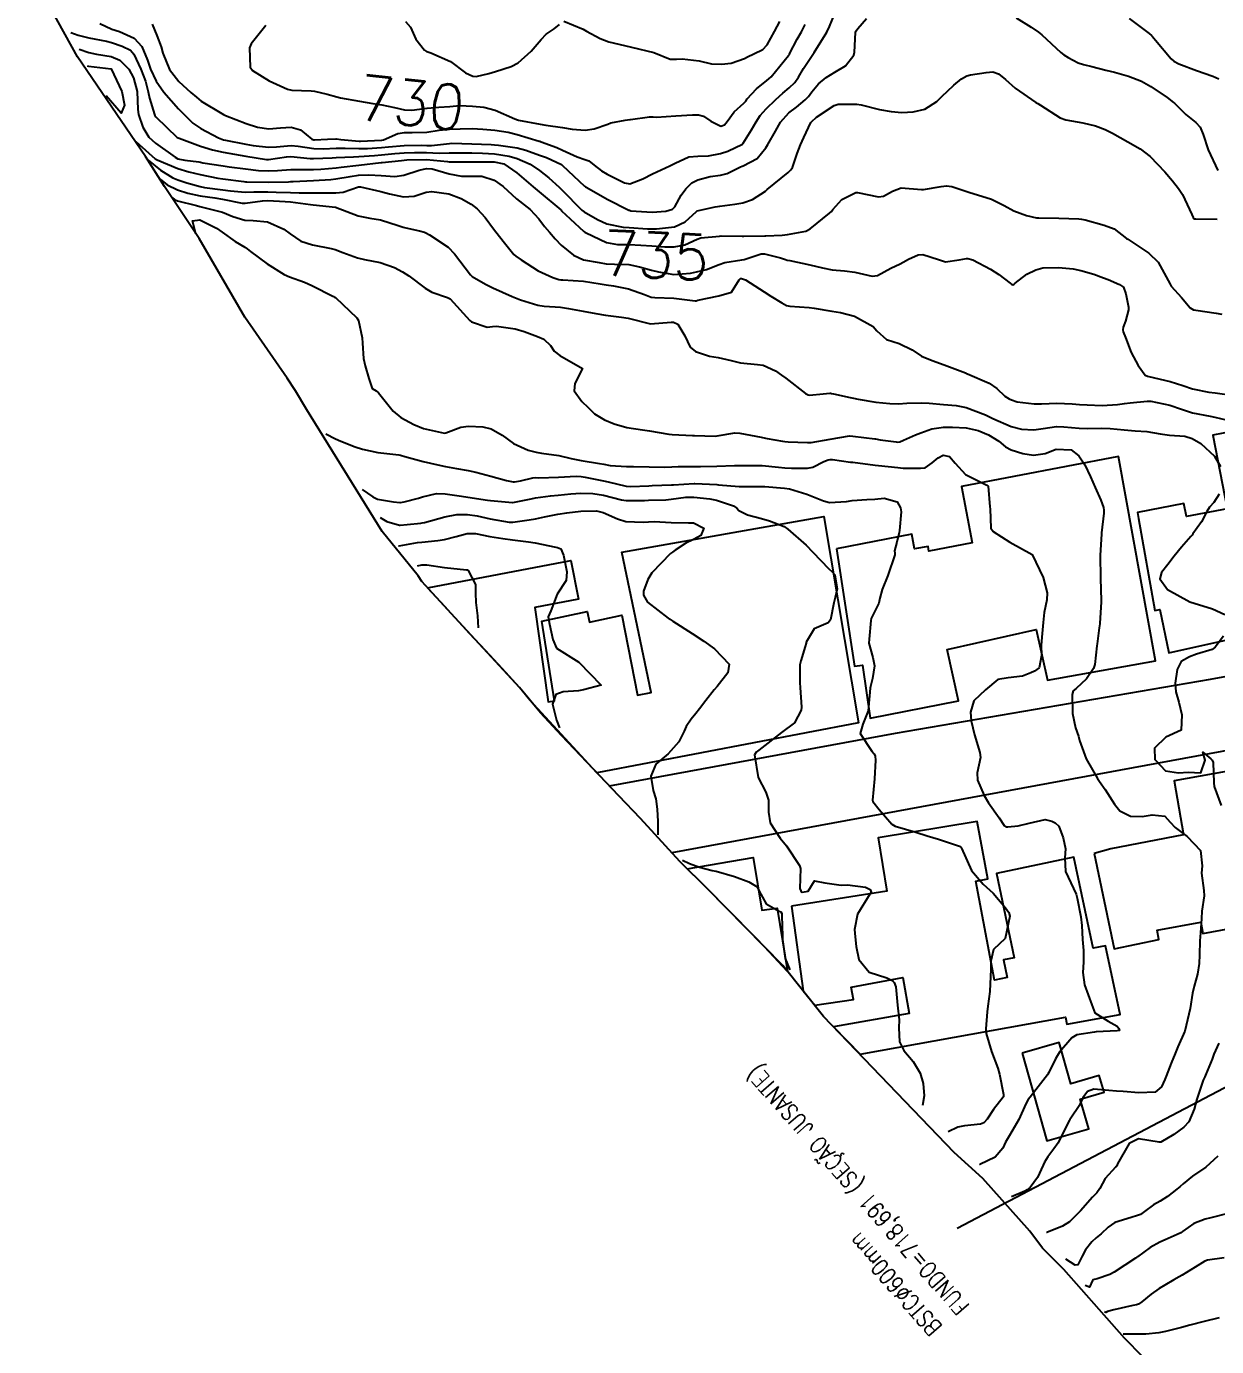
# Model space of a CAD drawing. Header units: metres. Extents: x 298520 to 308411, y 7433745 to 7450750.
# Drawn here: x 303298.9 to 303404.2, y 7440262.4 to 7440379.2 of the extents above; entities that cross this region are included whole.
import ezdxf
from ezdxf.enums import TextEntityAlignment as Align

# ---------------------------------------------------------------- set-up
doc = ezdxf.new("R2010")
doc.units = ezdxf.units.M
doc.header["$LTSCALE"] = 10
doc.linetypes.add('CONTINUO', pattern=[0])
for name, color, linetype in [('Area', 45, 'Continuous'), ('Cotas', 45, 'Continuous'), ('Curvas de Nivel 1m', 11, 'Continuous'), ('Curvas de Nivel 5m', 15, 'Continuous'), ('Edificações', 30, 'Continuous'), ('TEXTO', 45, 'Continuous'), ('Vias Primárias', 230, 'Continuous')]:
    doc.layers.add(name, color=color, linetype=linetype)
doc.styles.add('ROMANS', font='romans', dxfattribs={"height": 0.2})
doc.styles.add('Style-STANDARD', font='STANDARD.shx')

msp = doc.modelspace()

# ---------------------------------------------------------------- linework, layer by layer
at = {"layer": 'Area'}
msp.add_polyline3d([(303400.93, 7440258.15, 736.87), (303396.09, 7440263.12, 733.87), (303393.83, 7440265.63, 744.68), (303390.7, 7440269.17, 735.98), (303388.82, 7440271.08, 737.56), (303387.69, 7440272.56, 738.35), (303383.54, 7440277.22, 738.84), (303381.02, 7440279.53, 740.15), (303369.46, 7440291.58, 745.14), (303365.84, 7440296.08, 744.34), (303359.2, 7440302.85, 744.59), (303356.74, 7440305.28, 741.54), (303353.25, 7440309.07, 741.93), (303351.34, 7440311.09, 742.05), (303346.27, 7440316.42, 747.23), (303344.4, 7440318.42, 746.35), (303342.56, 7440320.68, 745.88), (303336.51, 7440327.21, 746.48), (303333.93, 7440330.05, 744.21), (303333.58, 7440330.54, 744.18), (303330.4, 7440334.47, 742.12), (303323.73, 7440345.25, 739.25), (303322.74, 7440346.92, 743.44), (303322, 7440348.05, 739.23), (303318.27, 7440353.44, 739.38), (303314.21, 7440360.39, 738.21), (303311.14, 7440365, 733.97), (303309.48, 7440367.65, 732.7), (303303.46, 7440376.48, 732.47), (303298.94, 7440384.66, 740.49)], dxfattribs=at)
at = {"layer": 'Curvas de Nivel 1m', "flags": 128}
for points, elevation in [([(303305.43, 7440379.42), (303306.48, 7440378.93), (303307.16, 7440378.71), (303308.46, 7440378.13), (303309.16, 7440377.37), (303309.64, 7440376.17), (303309.92, 7440375.37), (303310.42, 7440374.33), (303311.09, 7440373.35), (303312.39, 7440371.87), (303312.65, 7440371.6), (303312.91, 7440371.33), (303313.66, 7440370.61), (303314.37, 7440370.12), (303315.92, 7440369.29), (303316.36, 7440369.13), (303316.56, 7440369.09), (303318.35, 7440368.73), (303318.99, 7440368.62), (303320.35, 7440368.48), (303321.07, 7440368.52), (303322.35, 7440368.63), (303322.98, 7440368.58), (303324.35, 7440368.36), (303325.2, 7440368.33), (303326.35, 7440368.38), (303327.13, 7440368.38), (303328.35, 7440368.36), (303329.12, 7440368.37), (303330.35, 7440368.45), (303330.96, 7440368.5), (303332.36, 7440368.63), (303333.92, 7440368.65), (303334.35, 7440368.63), (303334.78, 7440368.64), (303336.35, 7440368.81), (303336.58, 7440368.82), (303338.35, 7440368.76), (303340.06, 7440368.71), (303340.35, 7440368.68), (303340.7, 7440368.65), (303342.35, 7440368.41), (303343.12, 7440368.2), (303344.34, 7440367.78), (303344.94, 7440367.55), (303346.27, 7440366.93), (303346.31, 7440366.91), (303346.33, 7440366.89), (303346.86, 7440366.39), (303348.31, 7440365.04), (303348.39, 7440364.98), (303348.52, 7440364.91), (303350.3, 7440363.87), (303352.24, 7440362.9), (303352.28, 7440362.89), (303352.42, 7440362.86), (303354.28, 7440362.73), (303355.51, 7440362.82), (303356.1, 7440363), (303356.29, 7440363.21), (303356.87, 7440364.24), (303357.27, 7440364.8), (303357.8, 7440365.31), (303358.32, 7440365.58), (303359.42, 7440365.87), (303360.33, 7440366.01), (303360.92, 7440366.16), (303362.1, 7440366.74), (303362.26, 7440366.81), (303362.33, 7440366.83), (303363.58, 7440367.48), (303364.35, 7440368.42), (303364.52, 7440368.72), (303365.19, 7440369.89), (303365.66, 7440370.7), (303366.39, 7440371.51), (303367.05, 7440372.03), (303367.84, 7440372.68), (303368.11, 7440372.97), (303368.41, 7440373.37), (303369.01, 7440374.07), (303369.7, 7440374.65), (303370.44, 7440375.1), (303371.4, 7440375.68), (303372.14, 7440376.62), (303372.2, 7440376.87), (303372.29, 7440378.62), (303372.34, 7440378.76), (303372.48, 7440378.97), (303373.25, 7440379.85)], 732), ([(303310.05, 7440379.36), (303310.47, 7440378.36), (303310.86, 7440377.36), (303311.01, 7440376.79), (303311.6, 7440375.35), (303312.42, 7440374.29), (303313.49, 7440373.32), (303313.98, 7440372.89), (303314.4, 7440372.56), (303316.22, 7440371.46), (303316.38, 7440371.37), (303316.56, 7440371.29), (303318.38, 7440370.58), (303319.38, 7440370.26), (303320.37, 7440370.09), (303321.41, 7440370.19), (303322.37, 7440370.25), (303323.18, 7440370.01), (303324.2, 7440369.19), (303324.36, 7440369.14), (303324.42, 7440369.13), (303325.57, 7440369.18), (303326.3, 7440369.23), (303326.36, 7440369.23), (303326.75, 7440369.17), (303328.36, 7440369.02), (303328.49, 7440369.02), (303330.36, 7440369.09), (303330.39, 7440369.09), (303330.52, 7440369.12), (303331.79, 7440369.68), (303332.37, 7440369.77), (303333.05, 7440369.77), (303334.36, 7440369.81), (303335.44, 7440369.99), (303336.37, 7440370.08), (303337.32, 7440370.09), (303338.37, 7440370.12), (303339.3, 7440370.08), (303340.37, 7440369.97), (303341.55, 7440369.81), (303342.36, 7440369.61), (303344.29, 7440369.02), (303344.35, 7440369), (303344.48, 7440368.96), (303345.85, 7440368.44), (303346.35, 7440368.22), (303347.65, 7440367.61), (303348.34, 7440367.39), (303348.7, 7440367.26), (303349.16, 7440366.9), (303349.82, 7440366.38), (303350.32, 7440366.08), (303351.86, 7440365.32), (303352.32, 7440365.23), (303353.48, 7440365.69), (303354.33, 7440366.11), (303355.86, 7440366.82), (303356.34, 7440367.07), (303357.53, 7440367.61), (303358.34, 7440367.67), (303359.29, 7440367.72), (303360.34, 7440367.92), (303360.98, 7440368.12), (303362.27, 7440368.74), (303362.32, 7440368.77), (303362.35, 7440368.82), (303363.09, 7440370.02), (303363.49, 7440370.73), (303363.85, 7440371.27), (303364.39, 7440371.88), (303365.24, 7440372.71), (303365.85, 7440373.26), (303366.42, 7440373.73), (303366.91, 7440374.2), (303367.24, 7440374.68), (303367.68, 7440375.43), (303368.45, 7440376.58), (303368.52, 7440376.67), (303368.63, 7440376.84), (303369.74, 7440378.65), (303369.99, 7440379.14), (303370.5, 7440380.46)], 731), ([(303386.5, 7440379.93), (303387.83, 7440379.09), (303388.48, 7440378.65), (303388.75, 7440378.43), (303390.46, 7440376.86), (303390.7, 7440376.65), (303391.08, 7440376.4), (303391.99, 7440375.93), (303392.45, 7440375.8), (303393.2, 7440375.62), (303394.44, 7440375.29), (303395.2, 7440375.1), (303396.43, 7440374.77), (303397.58, 7440374.32), (303398.42, 7440373.86), (303399.84, 7440372.87), (303400.4, 7440372.44), (303400.49, 7440372.38), (303400.59, 7440372.29), (303401.5, 7440371.38), (303402.39, 7440370.65), (303402.76, 7440370.26), (303403.03, 7440369.59), (303403.47, 7440368.25), (303404.33, 7440366.42)], 732), ([(303396.5, 7440379.87), (303398.26, 7440378.53), (303398.47, 7440378.37), (303398.53, 7440378.31), (303398.83, 7440377.94), (303400.2, 7440376.29), (303400.45, 7440376.1), (303400.87, 7440375.86), (303402.44, 7440375.26), (303403.9, 7440374.77), (303404.43, 7440374.51)], 731), ([(303332.48, 7440379.61), (303332.9, 7440379.09), (303333.4, 7440378.02), (303334.14, 7440377.07), (303334.33, 7440376.95), (303334.45, 7440376.9), (303334.7, 7440376.82), (303336.44, 7440376.06), (303337.78, 7440375.04), (303338.43, 7440374.77), (303338.71, 7440374.74), (303339.85, 7440375.01), (303340.43, 7440375.18), (303341.82, 7440375.61), (303342.44, 7440375.95), (303343.59, 7440376.96), (303344.46, 7440378), (303344.92, 7440378.49), (303345.62, 7440378.94), (303346.09, 7440379.32)], 729), ([(303346.48, 7440379.63), (303348.19, 7440378.91), (303348.47, 7440378.75), (303349.68, 7440378.1), (303350.46, 7440377.8), (303351.85, 7440377.48), (303352.46, 7440377.33), (303354.45, 7440376.84), (303355.9, 7440376.27), (303356.45, 7440376.27), (303356.95, 7440376.3), (303358.45, 7440376.11), (303359.53, 7440375.86), (303360.44, 7440375.81), (303361.28, 7440375.92), (303362.45, 7440376.32), (303362.73, 7440376.46), (303363.29, 7440376.73), (303364.07, 7440377.11), (303364.46, 7440377.52), (303365.12, 7440378.71), (303365.59, 7440379.6)], 729), ([(303302.88, 7440378.63), (303303.52, 7440378.39), (303304.46, 7440378.15), (303306.02, 7440377.86), (303306.46, 7440377.74), (303307.42, 7440377.4), (303308.13, 7440377.06), (303308.45, 7440376.7), (303309.06, 7440375.37), (303309.48, 7440374.31), (303309.72, 7440373.37), (303309.83, 7440372.8), (303310.26, 7440371.36), (303310.3, 7440371.28), (303310.38, 7440371.15), (303312.28, 7440369.34), (303312.36, 7440369.29), (303312.44, 7440369.26), (303314.35, 7440368.56), (303315.4, 7440368.25), (303316.34, 7440368.03), (303317.86, 7440367.76), (303318.34, 7440367.68), (303320.18, 7440367.4), (303320.34, 7440367.4), (303321.94, 7440367.62), (303322.34, 7440367.64), (303324.05, 7440367.48), (303324.34, 7440367.47), (303325.98, 7440367.53), (303326.34, 7440367.56), (303327.86, 7440367.63), (303328.34, 7440367.65), (303329.73, 7440367.74), (303330.34, 7440367.79), (303331.54, 7440367.91), (303332.35, 7440367.98), (303333.27, 7440368.01), (303334.34, 7440368.01), (303335.44, 7440367.96), (303336.34, 7440367.97), (303337.39, 7440367.99), (303338.34, 7440367.97), (303339.29, 7440367.96), (303340.34, 7440367.9), (303341.65, 7440367.68), (303342.34, 7440367.49), (303343.51, 7440366.97), (303344.33, 7440366.42), (303345.14, 7440365.76), (303346.06, 7440364.93), (303346.31, 7440364.69), (303348.07, 7440362.91), (303348.28, 7440362.75), (303349.45, 7440362.07), (303350.27, 7440361.69), (303351.72, 7440361.41), (303352.27, 7440361.36), (303353.87, 7440361.24), (303354.27, 7440361.24), (303354.68, 7440361.25), (303356.27, 7440361.43), (303357.22, 7440361.86), (303358.21, 7440362.79), (303358.24, 7440362.83), (303358.28, 7440362.86), (303359.86, 7440363.2), (303360.29, 7440363.26), (303361.61, 7440363.43), (303362.3, 7440363.55), (303363.17, 7440363.86), (303364.31, 7440364.58), (303364.39, 7440364.64), (303364.46, 7440364.72), (303366.33, 7440366.25), (303366.56, 7440366.46), (303366.7, 7440366.69), (303367.11, 7440367.92), (303367.42, 7440368.68), (303367.71, 7440369.33), (303368.33, 7440370.67), (303368.36, 7440370.7), (303368.38, 7440370.72), (303368.84, 7440371.12), (303370.4, 7440372.16), (303370.76, 7440372.27), (303372.4, 7440372.29), (303372.79, 7440372.23), (303374.4, 7440371.81), (303375.43, 7440371.62), (303376.39, 7440371.54), (303377.37, 7440371.59), (303378.4, 7440371.85), (303379.47, 7440372.53), (303379.95, 7440372.99), (303380.42, 7440373.42), (303380.99, 7440373.95), (303381.65, 7440374.51), (303382.14, 7440374.79), (303382.44, 7440374.87), (303383.84, 7440375.08), (303384.44, 7440375.13), (303384.93, 7440374.96), (303385.54, 7440374.46), (303386.42, 7440373.69), (303388.24, 7440372.43), (303388.4, 7440372.33), (303388.65, 7440372.18), (303390.39, 7440371.07), (303390.88, 7440370.89), (303392.39, 7440370.63), (303393.5, 7440370.37), (303394.38, 7440370.04), (303395.01, 7440369.71), (303396.36, 7440368.95), (303397.46, 7440368.32), (303398.35, 7440367.64), (303399.64, 7440366.3), (303400.33, 7440365.51), (303400.86, 7440364.83), (303401.2, 7440364.28), (303402.04, 7440362.51), (303402.15, 7440362.26), (303402.2, 7440362.18), (303402.28, 7440362.15), (303402.39, 7440362.15), (303404.28, 7440362.1)], 733), ([(303303.6, 7440377.15), (303304.45, 7440376.85), (303305.15, 7440376.72), (303306.44, 7440376.51), (303307.21, 7440376.17), (303307.99, 7440375.39), (303308.42, 7440374.62), (303308.73, 7440373.39), (303308.8, 7440371.8), (303308.85, 7440371.38), (303309.24, 7440370.25), (303309.76, 7440369.37), (303310.35, 7440368.82), (303312.1, 7440367.58), (303312.33, 7440367.46), (303312.95, 7440367.33), (303314.18, 7440367.17), (303314.33, 7440367.14), (303314.54, 7440367.1), (303316.33, 7440366.82), (303316.86, 7440366.75), (303318.33, 7440366.55), (303319.48, 7440366.41), (303320.32, 7440366.37), (303321.14, 7440366.42), (303322.33, 7440366.51), (303323.61, 7440366.49), (303324.33, 7440366.49), (303324.97, 7440366.54), (303326.33, 7440366.66), (303326.78, 7440366.71), (303328.33, 7440366.88), (303330.32, 7440367.11), (303330.41, 7440367.12), (303332.12, 7440367.31), (303332.34, 7440367.33), (303332.59, 7440367.35), (303334.34, 7440367.38), (303336.18, 7440367.2), (303336.33, 7440367.19), (303338.19, 7440367.17), (303338.33, 7440367.17), (303338.48, 7440367.17), (303340.33, 7440367.18), (303341.16, 7440366.99), (303342.33, 7440366.22), (303343.77, 7440364.97), (303344.31, 7440364.52), (303346.2, 7440362.93), (303346.24, 7440362.89), (303346.28, 7440362.85), (303347.05, 7440362.14), (303348.26, 7440361.03), (303348.33, 7440360.97), (303348.44, 7440360.91), (303350.25, 7440360.03), (303351.24, 7440359.88), (303352.25, 7440359.87), (303353.28, 7440359.81), (303354.25, 7440359.75), (303355.4, 7440359.67), (303356.25, 7440359.67), (303357.19, 7440359.85), (303358.26, 7440360.35), (303358.59, 7440360.45), (303360.26, 7440360.61), (303360.4, 7440360.62), (303362.26, 7440360.6), (303362.4, 7440360.6), (303364.26, 7440360.63), (303364.35, 7440360.63), (303365.78, 7440360.7), (303366.26, 7440360.74), (303367.88, 7440361.06), (303368.27, 7440361.24), (303369.99, 7440362.64), (303370.15, 7440362.78), (303370.29, 7440362.96), (303371.08, 7440363.85), (303372.31, 7440364.47), (303372.45, 7440364.48), (303374.31, 7440364.09), (303374.77, 7440364.13), (303375.56, 7440364.58), (303376.32, 7440364.87), (303378.13, 7440364.73), (303378.31, 7440364.73), (303379.86, 7440364.99), (303380.32, 7440365.05), (303380.79, 7440364.99), (303382.31, 7440364.5), (303384.3, 7440363.88), (303385.43, 7440363.33), (303386.29, 7440362.86), (303387.42, 7440362.44), (303388.28, 7440362.23), (303388.49, 7440362.22), (303390.28, 7440362.21), (303392.04, 7440362.14), (303392.28, 7440362.12), (303392.61, 7440362.05), (303394.28, 7440361.58), (303395.16, 7440361.24), (303396.26, 7440360.4), (303396.36, 7440360.33), (303398.24, 7440359.1), (303399.06, 7440358.3), (303400.13, 7440356.37), (303400.16, 7440356.29), (303400.21, 7440356.18), (303401.12, 7440355.19), (303401.88, 7440354.26), (303402.19, 7440354.1), (303402.38, 7440354.06), (303404.19, 7440353.79), (303404.7, 7440353.71)], 734), ([(303309.7, 7440367.32), (303310.79, 7440366.43), (303311.9, 7440365.76), (303312.32, 7440365.59), (303312.51, 7440365.53), (303313.12, 7440365.33), (303314.31, 7440364.99), (303314.69, 7440364.92), (303316.3, 7440364.71), (303316.98, 7440364.61), (303318.3, 7440364.5), (303319.04, 7440364.52), (303320.3, 7440364.53), (303321.03, 7440364.51), (303322.3, 7440364.48), (303323.06, 7440364.45), (303324.3, 7440364.43), (303325.06, 7440364.43), (303326.3, 7440364.43), (303326.97, 7440364.49), (303328.31, 7440364.96), (303328.48, 7440364.97), (303330.3, 7440364.55), (303331.07, 7440364.34), (303332.3, 7440364.09), (303333.23, 7440364.15), (303334.3, 7440364.5), (303334.8, 7440364.57), (303336.3, 7440364.34), (303337.41, 7440363.93), (303338.29, 7440363.43), (303338.82, 7440363.02), (303339.52, 7440362.25), (303340.27, 7440361.26), (303340.46, 7440361), (303341.24, 7440360), (303342.06, 7440358.98), (303342.24, 7440358.83), (303342.7, 7440358.51), (303344.22, 7440357.55), (303345.51, 7440356.94), (303346.05, 7440356.77), (303346.21, 7440356.75), (303346.4, 7440356.74), (303348.21, 7440356.62), (303349.7, 7440356.38), (303350.21, 7440356.3), (303350.86, 7440356.22), (303352.2, 7440355.93), (303353.6, 7440355.44), (303354.2, 7440355.22), (303354.54, 7440355.17), (303356.2, 7440355.13), (303358.1, 7440354.89), (303358.19, 7440354.89), (303358.34, 7440354.94), (303360.2, 7440355.33), (303361.31, 7440355.64), (303361.99, 7440356.74), (303362.11, 7440356.85), (303362.21, 7440356.86), (303362.56, 7440356.74), (303364.2, 7440355.68), (303364.8, 7440355.31), (303365.77, 7440354.7), (303366.19, 7440354.47), (303366.47, 7440354.4), (303368.19, 7440354.29), (303368.61, 7440354.24), (303370.18, 7440353.98), (303370.96, 7440353.85), (303372.18, 7440353.53), (303373.84, 7440352.6), (303374.16, 7440352.24), (303375.03, 7440351.47), (303376.15, 7440351.11), (303377.28, 7440350.56), (303378.13, 7440350), (303379.06, 7440349.6), (303380.12, 7440349.21), (303382.01, 7440348.5), (303382.08, 7440348.47), (303382.11, 7440348.46), (303382.19, 7440348.42), (303384.1, 7440347.6), (303384.77, 7440347.14), (303385.48, 7440346.46), (303385.86, 7440346.22), (303386.09, 7440346.11), (303386.59, 7440345.95), (303388.09, 7440345.76), (303388.73, 7440345.78), (303390.09, 7440345.83), (303391.46, 7440345.76), (303392.09, 7440345.72), (303392.77, 7440345.69), (303394.09, 7440345.63), (303395.47, 7440345.72), (303396.09, 7440345.8), (303396.57, 7440345.85), (303398.09, 7440346.01), (303398.4, 7440346), (303400.09, 7440345.66), (303401.11, 7440345.3), (303402.08, 7440344.97), (303403.65, 7440344.67), (303404.08, 7440344.59), (303405.57, 7440344.23)], 736), ([(303310.78, 7440365.66), (303311.4, 7440365.16), (303312.3, 7440364.69), (303313.21, 7440364.42), (303314.3, 7440364.17), (303315.6, 7440363.99), (303316.29, 7440363.89), (303318.03, 7440363.53), (303318.29, 7440363.52), (303319.81, 7440363.73), (303320.29, 7440363.75), (303321.84, 7440363.67), (303322.29, 7440363.64), (303324.08, 7440363.4), (303324.29, 7440363.38), (303326.28, 7440363.17), (303328.28, 7440362.39), (303329.33, 7440362.19), (303330.27, 7440362.04), (303331.83, 7440361.54), (303332.27, 7440361.4), (303332.51, 7440361.35), (303333.71, 7440361.08), (303334.14, 7440360.95), (303334.26, 7440360.91), (303334.59, 7440360.73), (303336.25, 7440359.64), (303336.81, 7440359.04), (303338.21, 7440357.17), (303338.36, 7440357.03), (303339.56, 7440356.36), (303340.2, 7440356.03), (303341.91, 7440355.27), (303342.19, 7440355.15), (303342.64, 7440354.98), (303344.19, 7440354.49), (303344.73, 7440354.41), (303346.18, 7440354.31), (303346.9, 7440354.21), (303348.18, 7440353.97), (303349.31, 7440353.76), (303350.17, 7440353.62), (303351.59, 7440353.45), (303352.17, 7440353.35), (303354.16, 7440352.84), (303355.97, 7440353.01), (303356.17, 7440352.99), (303356.56, 7440352.81), (303357.17, 7440351.78), (303357.65, 7440350.79), (303358.14, 7440350.39), (303359.37, 7440350), (303360.13, 7440349.87), (303361.28, 7440349.59), (303362.12, 7440349.39), (303363.6, 7440349.24), (303364.12, 7440349.18), (303365.19, 7440348.7), (303365.73, 7440348.32), (303366.11, 7440348.04), (303367.85, 7440346.67), (303368.09, 7440346.56), (303368.22, 7440346.55), (303369.43, 7440346.66), (303370.02, 7440346.72), (303370.09, 7440346.71), (303370.14, 7440346.69), (303370.32, 7440346.65), (303371.8, 7440346.34), (303372.09, 7440346.27), (303372.53, 7440346.17), (303374.09, 7440345.93), (303375.31, 7440345.81), (303376.08, 7440345.76), (303376.81, 7440345.84), (303378.09, 7440345.85), (303378.8, 7440345.83), (303380.08, 7440345.72), (303381.18, 7440345.61), (303382.08, 7440345.44), (303383.77, 7440344.79), (303384.07, 7440344.66), (303384.2, 7440344.6), (303384.42, 7440344.47), (303386.06, 7440343.77), (303386.96, 7440343.54), (303388.06, 7440343.48), (303388.89, 7440343.59), (303390.06, 7440343.76), (303390.71, 7440343.75), (303392.06, 7440343.61), (303392.84, 7440343.59), (303394.06, 7440343.62), (303394.82, 7440343.59), (303396.06, 7440343.46), (303397.01, 7440343.37), (303398.06, 7440343.32), (303399.24, 7440343.11), (303400.05, 7440343), (303401.41, 7440342.92), (303402.05, 7440342.69), (303402.82, 7440342.25), (303404.03, 7440341.13), (303404.56, 7440340.23)], 737), ([(303311.86, 7440363.99), (303312.04, 7440363.85), (303312.29, 7440363.73), (303313.99, 7440363.31), (303314.28, 7440363.23), (303314.39, 7440363.2), (303316.28, 7440362.74), (303317.2, 7440362.35), (303318.27, 7440362.01), (303319.01, 7440362), (303320.27, 7440361.88), (303321.7, 7440361.23), (303322.26, 7440360.82), (303323.21, 7440360.17), (303324.25, 7440359.84), (303325.91, 7440359.51), (303326.25, 7440359.41), (303326.92, 7440359.16), (303328.24, 7440358.69), (303328.83, 7440358.55), (303330.23, 7440358.28), (303331.51, 7440357.82), (303332.22, 7440357.45), (303332.76, 7440357.09), (303334.2, 7440355.99), (303334.79, 7440355.66), (303336.19, 7440355.18), (303336.41, 7440355.05), (303338.16, 7440353.15), (303338.31, 7440353.03), (303339.71, 7440352.56), (303340.16, 7440352.61), (303340.51, 7440352.64), (303342.16, 7440352.41), (303342.97, 7440352.16), (303344.15, 7440351.72), (303344.7, 7440351.5), (303345.31, 7440350.94), (303345.62, 7440350.42), (303346.13, 7440350.06), (303348.12, 7440348.91), (303347.46, 7440347.56), (303347.38, 7440346.92), (303348.08, 7440345.99), (303348.62, 7440345.44), (303349.19, 7440344.89), (303350.07, 7440344.35), (303350.92, 7440344.01), (303352.06, 7440343.69), (303353.43, 7440343.46), (303354.05, 7440343.38), (303355.76, 7440343.1), (303356.05, 7440343.07), (303357.87, 7440342.97), (303358.05, 7440342.97), (303359.88, 7440342.92), (303360.05, 7440342.94), (303361.61, 7440343.19), (303362.05, 7440343.17), (303363.94, 7440342.83), (303364.04, 7440342.8), (303364.47, 7440342.71), (303365.82, 7440342.47), (303366.04, 7440342.44), (303366.31, 7440342.42), (303368.04, 7440342.34), (303368.35, 7440342.36), (303370.04, 7440342.65), (303371.75, 7440342.93), (303372.05, 7440342.92), (303373.98, 7440342.66), (303374.04, 7440342.66), (303374.45, 7440342.59), (303375.87, 7440342.4), (303376.04, 7440342.39), (303376.19, 7440342.42), (303376.52, 7440342.57), (303377.59, 7440343.02), (303378.05, 7440343.21), (303379.04, 7440343.56), (303380.06, 7440343.72), (303380.86, 7440343.72), (303382.06, 7440343.64), (303383.14, 7440343.41), (303384.05, 7440343.04), (303384.97, 7440342.47), (303385.54, 7440341.96), (303386.04, 7440341.69), (303387.08, 7440341.39), (303388.03, 7440341.23), (303389.07, 7440341.38), (303390.04, 7440341.76), (303391.35, 7440341.7), (303392.03, 7440341.18), (303392.56, 7440340.37), (303393.07, 7440339.31), (303393.49, 7440338.37), (303393.98, 7440337.25), (303394.22, 7440336.6), (303394.25, 7440336.36), (303394.24, 7440336.09), (303394.04, 7440334.36), (303394.03, 7440334.28), (303393.92, 7440332.36), (303393.95, 7440330.36), (303393.95, 7440330.31), (303394.01, 7440328.36), (303394.01, 7440328.22), (303393.9, 7440326.36), (303393.9, 7440326.31), (303393.85, 7440325.94), (303393.66, 7440324.54), (303393.63, 7440324.36), (303393.45, 7440322.72), (303393.34, 7440322.36), (303392.73, 7440321.44), (303391.79, 7440320.59), (303391.53, 7440320.38), (303391.45, 7440320.06), (303391.47, 7440318.38), (303391.74, 7440317.11), (303392, 7440316.38), (303392.11, 7440315.99), (303392.7, 7440314.37), (303393.69, 7440312.63), (303393.87, 7440312.36), (303394.38, 7440311.65), (303395.2, 7440310.34), (303395.66, 7440309.75), (303396.61, 7440309.28), (303397.65, 7440309.27), (303398.53, 7440309.42), (303399.65, 7440309.3), (303400.12, 7440308.76), (303400.55, 7440308.28), (303401.63, 7440307.48), (303402.81, 7440306.25), (303402.94, 7440304.9), (303402.89, 7440304.25), (303403.11, 7440302.7), (303403.12, 7440302.24), (303402.91, 7440300.88), (303402.88, 7440300.25), (303402.8, 7440298.98), (303402.75, 7440298.25), (303402.72, 7440297.03), (303402.69, 7440296.25), (303402.53, 7440295.3), (303402.24, 7440294.26), (303402.1, 7440293.62), (303401.88, 7440292.26), (303401.42, 7440290.27), (303400.81, 7440288.87), (303400.56, 7440288.28), (303400.22, 7440287.45), (303399.76, 7440286.29), (303399.65, 7440286), (303399.36, 7440285.33), (303398.79, 7440284.87), (303397.36, 7440284.8), (303395.96, 7440284.93), (303395.36, 7440284.96), (303394.69, 7440285.02), (303393.36, 7440285.14), (303392.8, 7440284.92), (303392.39, 7440284.37), (303392.06, 7440283.65), (303391.33, 7440282.58), (303391.25, 7440282.46), (303391.2, 7440282.38), (303391.06, 7440282.13), (303390.22, 7440280.4), (303389.83, 7440279.87), (303389.29, 7440279.16), (303389.01, 7440278.69), (303388.89, 7440278.41), (303388.38, 7440277.31), (303387.72, 7440276.43), (303387.46, 7440276.22), (303387.25, 7440276.12), (303386.09, 7440275.6)], 738), ([(303313.92, 7440360.81), (303313.64, 7440361.95), (303314.27, 7440362.05), (303315.76, 7440361.3), (303316.26, 7440360.95), (303317.41, 7440360.12), (303318.25, 7440359.62), (303318.46, 7440359.48), (303318.76, 7440359.26), (303320.23, 7440358.16), (303321.75, 7440357.22), (303322.21, 7440357), (303323.54, 7440356.53), (303324.2, 7440356.23), (303326.1, 7440355.27), (303326.19, 7440355.22), (303326.27, 7440355.17), (303328.17, 7440353.38), (303328.31, 7440353.15), (303328.63, 7440351.62), (303328.67, 7440351.14), (303328.75, 7440349.77), (303328.89, 7440349.14), (303329.22, 7440348.01), (303329.51, 7440347.13), (303329.88, 7440346.92), (303330.09, 7440346.73), (303331.37, 7440345.11), (303332.07, 7440344.57), (303333.21, 7440343.94), (303334.05, 7440343.6), (303335.91, 7440343.18), (303336.05, 7440343.2), (303337.37, 7440343.72), (303338.05, 7440343.79), (303339.32, 7440343.74), (303340.05, 7440343.57), (303341.02, 7440342.99), (303342.04, 7440342.25), (303343.33, 7440341.66), (303344.03, 7440341.49), (303344.5, 7440341.42), (303346.03, 7440341.21), (303347.14, 7440340.92), (303348.02, 7440340.75), (303349.63, 7440340.5), (303350.02, 7440340.42), (303350.57, 7440340.32), (303352.02, 7440340.24), (303352.63, 7440340.24), (303354.02, 7440340.2), (303355.38, 7440340.18), (303356.02, 7440340.21), (303356.59, 7440340.23), (303358.02, 7440340.23), (303358.57, 7440340.23), (303360.02, 7440340.26), (303361.59, 7440340.32), (303362.02, 7440340.32), (303362.43, 7440340.32), (303364.02, 7440340.3), (303365.48, 7440340.16), (303366.02, 7440340.1), (303366.63, 7440340.07), (303368.02, 7440340.08), (303368.52, 7440340.16), (303369.49, 7440340.66), (303369.85, 7440340.82), (303370.03, 7440340.86), (303370.24, 7440340.86), (303371.83, 7440340.62), (303372, 7440340.6), (303372.02, 7440340.6), (303372.05, 7440340.6), (303374.02, 7440340.33), (303374.31, 7440340.3), (303376.02, 7440340.13), (303376.49, 7440340.09), (303378.02, 7440340.08), (303378.44, 7440340.12), (303379.05, 7440340.54), (303379.58, 7440340.98), (303380.03, 7440341.22), (303380.61, 7440341.1), (303381.11, 7440340.51), (303382.01, 7440339.53), (303383.9, 7440338.58), (303383.99, 7440338.53), (303384.03, 7440338.48), (303384.17, 7440336.67), (303384.18, 7440336.48), (303384.26, 7440334.78), (303384.46, 7440334.47), (303385.94, 7440333.53), (303387.92, 7440332.43), (303388.88, 7440330.42), (303389.24, 7440329.06), (303389.21, 7440328.42), (303388.97, 7440327.31), (303388.87, 7440326.42), (303388.8, 7440325.46), (303388.72, 7440324.42), (303388.74, 7440323.5), (303388.53, 7440322.42), (303388.11, 7440322.12), (303387.8, 7440321.98), (303387.04, 7440321.68), (303385.79, 7440321.54), (303384.87, 7440321.39), (303383.78, 7440320.48), (303382.76, 7440319.5), (303382.44, 7440318.49), (303382.51, 7440317.73), (303382.81, 7440316.49), (303383.29, 7440314.91), (303383.33, 7440314.48), (303383.05, 7440313.13), (303383.08, 7440312.49), (303383.67, 7440311.11), (303384.06, 7440310.48), (303384.98, 7440309.13), (303385.43, 7440308.46), (303385.64, 7440308.35), (303385.76, 7440308.34), (303386.67, 7440308.44), (303387.65, 7440308.66), (303389.06, 7440309), (303389.65, 7440308.86), (303389.94, 7440308.7), (303390.26, 7440308.4), (303390.66, 7440307.36), (303390.85, 7440306.39), (303390.81, 7440305.59), (303390.85, 7440304.39), (303391.57, 7440302.88), (303391.8, 7440302.38), (303391.89, 7440302.04), (303392.21, 7440300.37), (303392.29, 7440299.62), (303392.37, 7440298.37), (303392.46, 7440297.42), (303392.46, 7440296.37), (303392.39, 7440295.46), (303392.55, 7440294.37), (303393.2, 7440292.61), (303393.29, 7440292.36), (303393.44, 7440291.88), (303394.64, 7440291.14), (303395.43, 7440290.72), (303395.58, 7440290.49), (303395.64, 7440290.34), (303395.42, 7440290.3), (303393.57, 7440290.21), (303393.42, 7440290.19), (303391.85, 7440289.95), (303391.42, 7440289.69), (303390.34, 7440288.4), (303389.98, 7440287.82), (303389.38, 7440286.61), (303389.31, 7440286.47), (303389.27, 7440286.41), (303388.45, 7440285.33), (303387.72, 7440284.43), (303387.55, 7440284.22), (303387.34, 7440283.83), (303386.72, 7440282.44), (303385.9, 7440281.04), (303385.56, 7440280.46), (303385.3, 7440279.93), (303384.63, 7440279.13), (303383.28, 7440278.48), (303383.28, 7440278.48)], 739), ([(303328.63, 7440338.18), (303329.58, 7440337.53), (303329.98, 7440337.34), (303331.42, 7440337.11), (303331.97, 7440337.04), (303332.03, 7440337.05), (303332.36, 7440337.1), (303333.63, 7440337.43), (303333.98, 7440337.54), (303335.2, 7440337.85), (303335.98, 7440337.82), (303337.42, 7440337.59), (303337.98, 7440337.51), (303339.74, 7440337.24), (303339.98, 7440337.21), (303341.93, 7440337.03), (303341.97, 7440337.03), (303343.58, 7440337.36), (303343.98, 7440337.44), (303345.29, 7440337.64), (303345.98, 7440337.7), (303347.1, 7440337.8), (303347.99, 7440337.87), (303349.04, 7440337.84), (303349.98, 7440337.68), (303351.58, 7440337.27), (303351.98, 7440337.21), (303353.6, 7440337.23), (303353.98, 7440337.24), (303355.5, 7440337.29), (303355.98, 7440337.34), (303357.27, 7440337.51), (303357.98, 7440337.52), (303359.39, 7440337.37), (303359.98, 7440337.25), (303361.49, 7440336.75), (303361.78, 7440336.55), (303361.97, 7440336.33), (303362.74, 7440335.96), (303363.96, 7440335.62), (303364.66, 7440335.41), (303365.96, 7440334.92), (303366.3, 7440334.69), (303367.93, 7440333.28), (303368.52, 7440332.66), (303369.91, 7440331.16), (303370.19, 7440330.93), (303370.45, 7440330.64), (303370.67, 7440329.41), (303370.49, 7440328.64), (303370.36, 7440328.16), (303370.07, 7440326.65), (303369.85, 7440326.4), (303368.63, 7440325.87), (303367.92, 7440324.67), (303367.91, 7440324.6), (303367.83, 7440324.3), (303367.44, 7440323.04), (303367.35, 7440322.67), (303367.36, 7440321.1), (303367.39, 7440320.67), (303367.5, 7440318.94), (303367.48, 7440318.67), (303366.88, 7440317.55), (303365.73, 7440316.69), (303363.72, 7440315.13), (303363.49, 7440314.95), (303363.35, 7440314.72), (303363.68, 7440312.72), (303364.36, 7440311.4), (303364.57, 7440310.71), (303364.58, 7440309.64), (303364.74, 7440308.7), (303365.62, 7440307.34), (303366.17, 7440306.68), (303367.33, 7440304.94), (303367.41, 7440304.67), (303367.35, 7440302.89), (303367.45, 7440302.67), (303367.5, 7440302.61), (303367.56, 7440302.58), (303368.08, 7440302.66), (303368.66, 7440303.58), (303369.57, 7440303.4), (303371.01, 7440303.19), (303371.57, 7440303.21), (303373.18, 7440303), (303373.57, 7440302.79), (303373.67, 7440302.6), (303373.56, 7440302.38), (303372.46, 7440300.61), (303372.18, 7440299.27), (303372.26, 7440298.61), (303372.35, 7440297.77), (303372.57, 7440296.61), (303373.48, 7440295.49), (303375.06, 7440295), (303375.47, 7440294.78), (303375.59, 7440294.7), (303375.69, 7440294.58), (303375.85, 7440294.19), (303375.99, 7440292.57), (303376.13, 7440291.27), (303376.11, 7440290.57), (303376.16, 7440289.32), (303376.55, 7440288.56), (303377.39, 7440287.58), (303378, 7440286.54), (303378.26, 7440285.65), (303378.35, 7440284.54), (303378.2, 7440283.68)], 741), ([(303404.45, 7440337.78), (303403.98, 7440337.04), (303403.59, 7440336.63), (303403.36, 7440336.25), (303402.9, 7440335.32), (303402.13, 7440334.26), (303402.05, 7440334.16), (303401.95, 7440334.04), (303401.12, 7440333.09), (303400.47, 7440332.28), (303399.92, 7440331.57), (303399.34, 7440330.86), (303399.2, 7440330.3), (303399.89, 7440329.33), (303401.87, 7440328.26), (303403.87, 7440327.62), (303404.96, 7440327.13)], 737), ([(303330.23, 7440335.7), (303330.83, 7440335.36), (303331.95, 7440335.04), (303332.01, 7440335.04), (303332.63, 7440335.09), (303333.83, 7440335.21), (303333.95, 7440335.23), (303334.14, 7440335.27), (303335.96, 7440335.78), (303337.02, 7440335.98), (303337.96, 7440335.99), (303338.81, 7440335.87), (303339.96, 7440335.61), (303341.64, 7440335.3), (303341.96, 7440335.29), (303343.42, 7440335.5), (303343.96, 7440335.6), (303344.78, 7440335.77), (303345.96, 7440336), (303346.75, 7440336.14), (303347.97, 7440336.28), (303349.37, 7440336.29), (303349.97, 7440336.17), (303351.23, 7440335.6), (303351.96, 7440335.37), (303353.49, 7440335.31), (303353.96, 7440335.34), (303354.47, 7440335.35), (303355.96, 7440335.26), (303357.51, 7440335.24), (303357.96, 7440335.23), (303358.87, 7440334.78), (303358.59, 7440334.13), (303357.94, 7440333.76), (303357.28, 7440333.45), (303356.32, 7440332.81), (303356.08, 7440332.65), (303355.92, 7440332.53), (303354.25, 7440330.83), (303353.9, 7440330.24), (303353.53, 7440329.2), (303353.52, 7440328.84), (303353.87, 7440328.23), (303355.71, 7440326.81), (303355.79, 7440326.75), (303355.85, 7440326.71), (303356.11, 7440326.55), (303357.84, 7440325.45), (303358.86, 7440324.78), (303359.82, 7440324.09), (303361.1, 7440322.75), (303361, 7440321.96), (303360.03, 7440320.77), (303359.78, 7440320.46), (303359.03, 7440319.52), (303358.47, 7440318.78), (303358.16, 7440318.38), (303357.75, 7440317.87), (303357.3, 7440317.23), (303357.12, 7440316.8), (303356.66, 7440315.86), (303355.71, 7440314.81), (303354.63, 7440313.9), (303354.17, 7440312.83), (303354.39, 7440311.55), (303354.61, 7440310.83), (303354.74, 7440309.91), (303354.8, 7440308.82), (303354.8, 7440307.64)], 742), ([(303331.84, 7440333.22), (303331.87, 7440333.21), (303331.92, 7440333.2), (303333.52, 7440333.49), (303333.93, 7440333.54), (303335.32, 7440333.67), (303335.93, 7440333.78), (303336.94, 7440334.04), (303337.94, 7440334.31), (303338.65, 7440334.31), (303339.94, 7440334.03), (303341.07, 7440333.86), (303341.93, 7440333.74), (303343.34, 7440333.56), (303343.93, 7440333.48), (303345.76, 7440333.1), (303345.92, 7440333.06), (303346.21, 7440332.93), (303346.46, 7440332.39), (303346.75, 7440330.92), (303346.68, 7440330.13), (303345.88, 7440328.93), (303345.34, 7440327.46), (303345.08, 7440326.94), (303345.2, 7440326.29), (303345.52, 7440324.93), (303345.82, 7440324.16), (303347.8, 7440322.91), (303349.78, 7440320.89), (303348.22, 7440320.46), (303347.78, 7440320.39), (303346.41, 7440320.29), (303345.77, 7440320.04), (303345.49, 7440319.21), (303345.84, 7440317.79), (303346.1, 7440317.1)], 743), ([(303333.54, 7440331.45), (303333.91, 7440331.52), (303334.35, 7440331.52), (303335.91, 7440331.29), (303337.87, 7440331.07), (303337.9, 7440331.07), (303337.94, 7440331.07), (303338.02, 7440331.03), (303338.66, 7440329.78), (303338.66, 7440329.02), (303338.69, 7440328.2), (303338.84, 7440327.02), (303338.89, 7440325.96)], 744), ([(303404.85, 7440325.22), (303404.1, 7440324.24), (303403.96, 7440324.11), (303403.83, 7440324.05), (303402.46, 7440323.62), (303401.82, 7440323.38), (303401.1, 7440322.98), (303400.74, 7440322.28), (303400.56, 7440321.05), (303400.61, 7440320.28), (303400.87, 7440319.37), (303401.16, 7440318.27), (303401.1, 7440316.91), (303399.73, 7440316.29), (303398.72, 7440315.3), (303398.77, 7440314.3), (303399.7, 7440313.31), (303400.85, 7440313.12), (303401.7, 7440313.18), (303402.83, 7440313.11), (303403.2, 7440314.25), (303403.02, 7440314.95), (303403.71, 7440314.37), (303403.83, 7440314.24), (303403.91, 7440314.03), (303403.99, 7440312.24), (303404, 7440311.91), (303404.63, 7440310.23)], 737), ([(303356.98, 7440305.41), (303357.6, 7440305.09), (303358.48, 7440304.78), (303359.59, 7440304.49), (303359.95, 7440304.41), (303361.58, 7440303.95), (303362.83, 7440303.47), (303363.57, 7440303.03), (303363.73, 7440302.72), (303364.38, 7440301.54), (303365.54, 7440300.89), (303365.68, 7440300.82), (303365.75, 7440300.69), (303365.77, 7440300.46), (303365.81, 7440298.69), (303365.83, 7440298.38), (303366.05, 7440296.69), (303366.48, 7440295.69)], 742), ([(303404.42, 7440289.22), (303403.99, 7440288.23), (303403.83, 7440287.8), (303403.38, 7440286.74), (303403.23, 7440286.38), (303403.17, 7440286.24), (303403.05, 7440285.92), (303402.48, 7440284.25), (303402.23, 7440283.37), (303401.76, 7440282.26), (303401.32, 7440281.77), (303400.45, 7440281.14), (303399.3, 7440280.46), (303399.13, 7440280.46), (303397.31, 7440280.75), (303396.48, 7440280.32), (303395.47, 7440278.53), (303395.4, 7440278.34), (303395.34, 7440278.28), (303395.28, 7440278.24), (303394.38, 7440277.24), (303393.89, 7440276.35), (303393.64, 7440275.97), (303393.25, 7440275.57), (303392.19, 7440274.38), (303391.22, 7440273.4), (303390.58, 7440273.03), (303389.21, 7440272.46), (303389.17, 7440272.45)], 737), ([(303404.32, 7440279.2), (303403.28, 7440278.24), (303402.1, 7440277.43), (303401.26, 7440276.77), (303401, 7440276.53), (303400.7, 7440276.28), (303399.89, 7440275.64), (303399.24, 7440275.22), (303398.65, 7440274.89), (303397.85, 7440274.3), (303397.48, 7440274.06), (303397.23, 7440273.95), (303396.68, 7440273.77), (303395.22, 7440273.34), (303394.62, 7440272.94), (303394, 7440272.35), (303393.58, 7440271.98), (303393.2, 7440271.64), (303392.63, 7440270.92), (303392.33, 7440270.37), (303391.95, 7440269.6), (303391.72, 7440269.56), (303390.9, 7440270.1)], 736), ([(303404.88, 7440270.22), (303403.42, 7440270), (303403.18, 7440269.92), (303402.33, 7440269.4), (303401.17, 7440268.67), (303400.91, 7440268.53), (303400.44, 7440268.28), (303399.65, 7440267.79), (303399.15, 7440267.49), (303398.44, 7440267), (303397.6, 7440266.31), (303397.31, 7440266.13), (303397.13, 7440266.06), (303396.81, 7440266), (303395.13, 7440265.62), (303394.57, 7440265.46), (303394.43, 7440265.38), (303394.31, 7440265.44)], 734), ([(303404.45, 7440264.9), (303403.12, 7440264.58), (303401.86, 7440264.26), (303401.11, 7440264.05), (303399.69, 7440263.7), (303399.11, 7440263.58), (303397.96, 7440263.45), (303397.1, 7440263.46), (303395.96, 7440263.47)], 733)]:
    msp.add_lwpolyline(points, dxfattribs=dict(at, elevation=elevation))
at = {"layer": 'Curvas de Nivel 5m', "flags": 128}
for points, elevation in [([(303320.11, 7440379.25), (303318.82, 7440377.63), (303318.66, 7440377.27), (303318.72, 7440375.55), (303318.95, 7440375.26), (303320.42, 7440374.35), (303322.03, 7440373.6), (303322.41, 7440373.51), (303324.13, 7440373.47), (303324.41, 7440373.44), (303325.54, 7440373.18), (303326.4, 7440372.93), (303326.72, 7440372.85), (303328.4, 7440372.54), (303329.59, 7440372.33), (303330.39, 7440372.22), (303331.5, 7440372), (303332.39, 7440371.77), (303333.04, 7440371.74), (303334.39, 7440371.92), (303335.43, 7440372.02), (303336.39, 7440372.09), (303337.29, 7440372.15), (303338.39, 7440372.12), (303339.39, 7440372.01), (303340.39, 7440371.75), (303342.15, 7440370.98), (303342.38, 7440370.9), (303342.48, 7440370.88), (303344.38, 7440370.52), (303344.89, 7440370.43), (303346.37, 7440370.21), (303347.23, 7440370.06), (303348.37, 7440369.99), (303349.17, 7440370.1), (303350.38, 7440370.52), (303350.64, 7440370.62), (303351.91, 7440370.86), (303352.32, 7440370.92), (303352.38, 7440370.93), (303354.06, 7440371.17), (303354.39, 7440371.15), (303354.69, 7440371.14), (303356.39, 7440371.24), (303357.86, 7440371.33), (303358.39, 7440371.33), (303358.83, 7440371.22), (303359.47, 7440370.77), (303360.38, 7440370.34), (303360.69, 7440370.44), (303360.94, 7440370.75), (303361.54, 7440371.6), (303362.4, 7440372.37), (303362.58, 7440372.56), (303362.71, 7440372.74), (303363.51, 7440373.63), (303364.43, 7440374.38), (303364.62, 7440374.53), (303364.81, 7440374.71), (303366.34, 7440376.58), (303366.43, 7440376.69), (303366.45, 7440376.73), (303367.13, 7440378.02), (303367.49, 7440378.68), (303367.83, 7440379.33)], 730), ([(303304.32, 7440375.67), (303304.43, 7440375.64), (303306.43, 7440375.41), (303307.38, 7440373.4), (303307.61, 7440372.18), (303307.33, 7440371.5), (303306, 7440373.01)], 735), ([(303308.62, 7440368.99), (303309.76, 7440367.95), (303310.33, 7440367.46), (303310.5, 7440367.36), (303312.33, 7440366.6), (303313.3, 7440366.31), (303314.32, 7440366.05), (303315.87, 7440365.74), (303316.32, 7440365.67), (303318.16, 7440365.43), (303318.31, 7440365.41), (303318.44, 7440365.4), (303320.31, 7440365.37), (303322.12, 7440365.42), (303322.31, 7440365.43), (303322.53, 7440365.43), (303324.32, 7440365.52), (303325.87, 7440365.62), (303326.32, 7440365.68), (303327.59, 7440365.89), (303328.32, 7440365.99), (303329.22, 7440366.04), (303330.32, 7440365.96), (303331.54, 7440365.89), (303332.32, 7440366), (303333.69, 7440366.44), (303334.33, 7440366.6), (303334.84, 7440366.55), (303336.32, 7440366.13), (303337.44, 7440365.92), (303338.32, 7440365.91), (303339.21, 7440365.91), (303340.32, 7440365.57), (303341.11, 7440364.99), (303342.3, 7440363.92), (303343.49, 7440362.97), (303344.27, 7440362.15), (303344.78, 7440361.47), (303345.2, 7440360.95), (303345.7, 7440360.38), (303346.25, 7440359.82), (303347.33, 7440358.92), (303348.23, 7440358.51), (303349.59, 7440358.26), (303350.23, 7440358.17), (303350.97, 7440358.13), (303352.23, 7440358.1), (303353.18, 7440357.9), (303354.22, 7440357.61), (303354.84, 7440357.45), (303356.22, 7440357.2), (303357.67, 7440357.34), (303358.22, 7440357.45), (303359.11, 7440357.66), (303360.23, 7440358.1), (303360.72, 7440358.27), (303362.23, 7440358.52), (303362.42, 7440358.55), (303362.96, 7440358.73), (303363.93, 7440359.03), (303364.24, 7440359.03), (303365.66, 7440358.7), (303366.08, 7440358.54), (303366.23, 7440358.49), (303366.47, 7440358.45), (303368.23, 7440358.07), (303369.36, 7440357.79), (303370.22, 7440357.63), (303371.3, 7440357.55), (303372.22, 7440357.41), (303373.75, 7440357.08), (303374.22, 7440357.12), (303375.4, 7440357.76), (303376.23, 7440358.16), (303376.51, 7440358.29), (303376.98, 7440358.56), (303377.83, 7440358.96), (303378.24, 7440358.98), (303379.63, 7440358.54), (303380.23, 7440358.34), (303381.46, 7440358.51), (303382.11, 7440358.63), (303382.23, 7440358.63), (303382.65, 7440358.5), (303384.22, 7440357.68), (303384.96, 7440357.21), (303385.96, 7440356.45), (303386.1, 7440356.34), (303386.21, 7440356.3), (303386.31, 7440356.35), (303386.41, 7440356.45), (303387.43, 7440357.23), (303388.23, 7440357.64), (303388.86, 7440357.79), (303390.23, 7440357.83), (303391.55, 7440357.72), (303392.22, 7440357.58), (303393.36, 7440357.23), (303394.22, 7440356.93), (303394.64, 7440356.77), (303395.64, 7440356.34), (303395.98, 7440356.1), (303396.2, 7440355.5), (303396.42, 7440354.33), (303396.42, 7440354.1), (303396.17, 7440353.07), (303395.95, 7440352.55), (303395.92, 7440352.33), (303395.97, 7440352.14), (303396.16, 7440351.63), (303396.66, 7440350.32), (303397.29, 7440349.15), (303397.92, 7440348.31), (303398.11, 7440348.22), (303398.22, 7440348.2), (303400.11, 7440347.75), (303401.24, 7440347.4), (303402.1, 7440347.11), (303403.54, 7440346.81), (303404.1, 7440346.74), (303405.79, 7440346.52)], 735), ([(303325.42, 7440343.11), (303326.29, 7440342.66), (303326.74, 7440342.46), (303328.03, 7440341.98), (303328.66, 7440341.77), (303330.03, 7440341.46), (303331.87, 7440341.26), (303332.02, 7440341.22), (303332.42, 7440341.1), (303334.02, 7440340.66), (303335.32, 7440340.37), (303336.01, 7440340.23), (303336.99, 7440340.06), (303338.01, 7440339.86), (303338.7, 7440339.71), (303340.01, 7440339.38), (303341.42, 7440338.99), (303342, 7440338.86), (303342.12, 7440338.86), (303342.65, 7440338.97), (303343.74, 7440339.23), (303344.01, 7440339.24), (303344.27, 7440339.23), (303346.01, 7440339.27), (303347.56, 7440339.36), (303348.01, 7440339.34), (303348.38, 7440339.28), (303350, 7440338.97), (303350.39, 7440338.88), (303352, 7440338.5), (303352.38, 7440338.47), (303354, 7440338.53), (303354.29, 7440338.54), (303356, 7440338.61), (303356.19, 7440338.61), (303358, 7440338.71), (303358.08, 7440338.71), (303360, 7440338.63), (303360.16, 7440338.61), (303362, 7440338.45), (303362.29, 7440338.45), (303364, 7440338.47), (303364.25, 7440338.47), (303366, 7440338.31), (303366.44, 7440338.24), (303367.99, 7440337.77), (303369.46, 7440337.18), (303369.98, 7440337.03), (303371.48, 7440337.13), (303371.98, 7440337.22), (303373.28, 7440337.31), (303373.98, 7440337.34), (303374.82, 7440337.43), (303375.98, 7440337.11), (303376.27, 7440336.57), (303376.32, 7440336.22), (303376.17, 7440334.57), (303376.14, 7440334.38), (303375.94, 7440333.53), (303375.74, 7440332.76), (303375.76, 7440332.57), (303375.75, 7440332.4), (303375.15, 7440330.58), (303374.65, 7440329.35), (303374.44, 7440328.59), (303374.34, 7440328.13), (303373.86, 7440327.19), (303373.68, 7440326.78), (303373.64, 7440326.6), (303373.49, 7440324.95), (303373.47, 7440324.6), (303373.81, 7440323.33), (303373.95, 7440322.6), (303373.79, 7440321.47), (303373.61, 7440320.77), (303373.58, 7440320.6), (303373.43, 7440318.94), (303373.39, 7440318.6), (303372.94, 7440317.42), (303372.68, 7440316.61), (303373.72, 7440315.03), (303373.92, 7440314.8), (303374.02, 7440314.6), (303374.06, 7440314.25), (303373.97, 7440312.6), (303373.77, 7440310.71), (303373.8, 7440310.6), (303374.36, 7440309.89), (303375.5, 7440308.58), (303375.64, 7440308.48), (303375.79, 7440308.42), (303377.63, 7440307.86), (303378.63, 7440307.54), (303379.62, 7440307.26), (303381.49, 7440306.63), (303381.61, 7440306.54), (303381.64, 7440306.5), (303381.66, 7440306.45), (303382.53, 7440304.49), (303383.57, 7440303.27), (303384.47, 7440302.47), (303385.55, 7440301.18), (303385.85, 7440300.76), (303385.93, 7440300.45), (303385.52, 7440298.46), (303384.5, 7440297.48), (303384.25, 7440296.47), (303384.24, 7440295.72), (303384.2, 7440294.47), (303384.16, 7440293.78), (303384, 7440292.47), (303383.94, 7440291.97), (303383.8, 7440290.48), (303383.83, 7440290.06), (303384.31, 7440288.47), (303384.86, 7440286.99), (303385.01, 7440286.46), (303385.36, 7440284.67), (303385.38, 7440284.48), (303385.37, 7440284.46), (303385.35, 7440284.42), (303384.48, 7440283.33), (303383.93, 7440282.47), (303383.64, 7440282.17), (303383.33, 7440282.03), (303381.92, 7440281.9), (303381.32, 7440281.78), (303380.48, 7440281.35)], 740), ([(303405.23, 7440274.15), (303403.71, 7440273.75), (303403.22, 7440273.65), (303402.21, 7440273.26), (303401.21, 7440272.54), (303401.05, 7440272.43), (303400.75, 7440272.27), (303399.68, 7440271.81), (303399.2, 7440271.6), (303398.36, 7440271.13), (303397.23, 7440270.31), (303397.2, 7440270.29), (303397.18, 7440270.28), (303397.06, 7440270.19), (303395.17, 7440268.95), (303394.77, 7440268.74), (303393.67, 7440268.35), (303393.27, 7440268.26), (303393.24, 7440268.2), (303392.99, 7440267.61), (303392.6, 7440267.77)], 735)]:
    msp.add_lwpolyline(points, dxfattribs=dict(at, elevation=elevation))
at = {"layer": 'Edificações'}
msp.add_lwpolyline([(303413.03, 7440344.78), (303403.88, 7440343), (303405.15, 7440336.47), (303401.55, 7440335.79), (303401.34, 7440336.94), (303397.23, 7440336.17), (303397.33, 7440335.63), (303398.77, 7440327.48), (303399.21, 7440327.56), (303399.99, 7440323.75), (303406.21, 7440325.14)], dxfattribs=at)
for points in [[(303370.59, 7440332.94), (303372.18, 7440322.55), (303372.91, 7440322.66), (303373.59, 7440317.97), (303381.4, 7440319.5), (303380.39, 7440324.05), (303388.26, 7440325.81), (303389.27, 7440321.31), (303398.82, 7440323.04), (303395.55, 7440341.12), (303381.66, 7440338.46), (303382.61, 7440333.48), (303378.77, 7440332.74), (303378.7, 7440333.16), (303377.51, 7440332.93), (303377.26, 7440334.23)], [(303393.38, 7440305.98), (303395.15, 7440297.56), (303399.11, 7440298.39), (303398.97, 7440299.21), (303402.82, 7440299.92), (303403.01, 7440298.9), (303408.91, 7440300.01), (303408.74, 7440300.9), (303410.58, 7440301.25), (303409.25, 7440308.25), (303410.31, 7440308.45), (303409.35, 7440314), (303400.46, 7440312.42), (303401.31, 7440307.63), (303394.87, 7440306.41)], [(303366.63, 7440301.34), (303367.65, 7440293.83), (303368.67, 7440292.57), (303372.1, 7440293.06), (303371.89, 7440294.17), (303376.46, 7440295.02), (303377.04, 7440291.83), (303370.34, 7440290.66), (303372.68, 7440288.23), (303390.87, 7440291.5), (303390.98, 7440290.89), (303395.69, 7440291.74), (303394.41, 7440297.83), (303393.3, 7440297.6), (303391.61, 7440305.67), (303384.74, 7440304.23), (303386.31, 7440296.77), (303385.37, 7440296.58), (303385.7, 7440295.02), (303384.58, 7440294.78), (303382.94, 7440303.54), (303383.98, 7440303.74), (303383.03, 7440308.82), (303374.28, 7440307.38), (303375.05, 7440302.65)], [(303387.02, 7440288.32), (303389.2, 7440280.57), (303392.91, 7440281.62), (303392.16, 7440284.26), (303394.27, 7440284.86), (303393.85, 7440286.34), (303391.32, 7440285.62), (303390.29, 7440289.28)]]:
    msp.add_lwpolyline(points, close=True, dxfattribs=at)
for points, elevation in [([(303334.43, 7440329.49), (303347.11, 7440331.91), (303347.77, 7440328.49), (303343.9, 7440327.75), (303345.08, 7440319.42), (303345.66, 7440319.5), (303344.52, 7440326.53), (303348.55, 7440327.39), (303348.75, 7440326.46), (303351.61, 7440327.07), (303353.01, 7440319.99), (303354.2, 7440320.23), (303351.62, 7440332.65), (303369.48, 7440335.79), (303372.56, 7440317.54), (303349.4, 7440313.13), (303343.48, 7440319.55), (303342.56, 7440320.68), (303341.02, 7440322.34), (303339.54, 7440323.95), (303338.13, 7440325.46), (303337.21, 7440326.46), (303336.51, 7440327.21), (303335.97, 7440327.8)], 744.65), ([(303357.38, 7440304.64), (303363.23, 7440305.62), (303364, 7440300.98), (303365.34, 7440301.15), (303366.26, 7440295.55), (303364.22, 7440297.73), (303363.45, 7440298.52), (303362.75, 7440299.23), (303361.68, 7440300.33), (303361.12, 7440300.9), (303360.34, 7440301.69), (303359.9, 7440302.14), (303359.31, 7440302.75), (303358.67, 7440303.38)], 742.34)]:
    msp.add_lwpolyline(points, close=True, dxfattribs=dict(at, elevation=elevation))
at = {"layer": 'TEXTO', "linetype": 'CONTINUO'}
msp.add_polyline3d([(303381.28, 7440272.85, 0), (303545.27, 7440359.03, 0)], dxfattribs=at)
at = {"layer": 'Vias Primárias', "elevation": 742.91}
msp.add_lwpolyline([(303350.51, 7440311.97), (303375.82, 7440316.62), (303403.69, 7440321.42), (303427.32, 7440325.71), (303430.04, 7440326.2, 0.127264), (303435.29, 7440328.62, 0.045101), (303438.6, 7440331.87, -0.170066), (303444.27, 7440335.18, -0.312748), (303453.46, 7440331.14, -0.10593), (303454.95, 7440326.9, -0.307426), (303449.9, 7440316.92, -0.259854), (303441.48, 7440316.94, 0.039805), (303435.51, 7440319.69, 0.140508), (303431.85, 7440319.95), (303408.05, 7440315.62), (303356.03, 7440306.05)], format="xyb", dxfattribs=at)

# ---------------------------------------------------------------- texts
at = {"layer": 'Cotas', "style": 'Style-STANDARD'}
for s, rotation, p in [('730', 353.7026, (303333.01, 7440372.4, 730)), ('735', 357.285, (303354.64, 7440358.91, 735))]:
    msp.add_text(s, height=4, rotation=rotation, dxfattribs=at).set_placement(p, align=Align.MIDDLE_CENTER)
at = {"layer": 'TEXTO', "style": 'ROMANS', "width": 0.8}
for s, p in [('FUNDO=718,691 (SEÇÃO JUSANTE)', (303382.44, 7440266)), ('BSTCØ600mm', (303380.02, 7440264.14))]:
    msp.add_text(s, height=1.5, rotation=131.2405, dxfattribs=at).set_placement(p)

doc.saveas('drawing.dxf')
